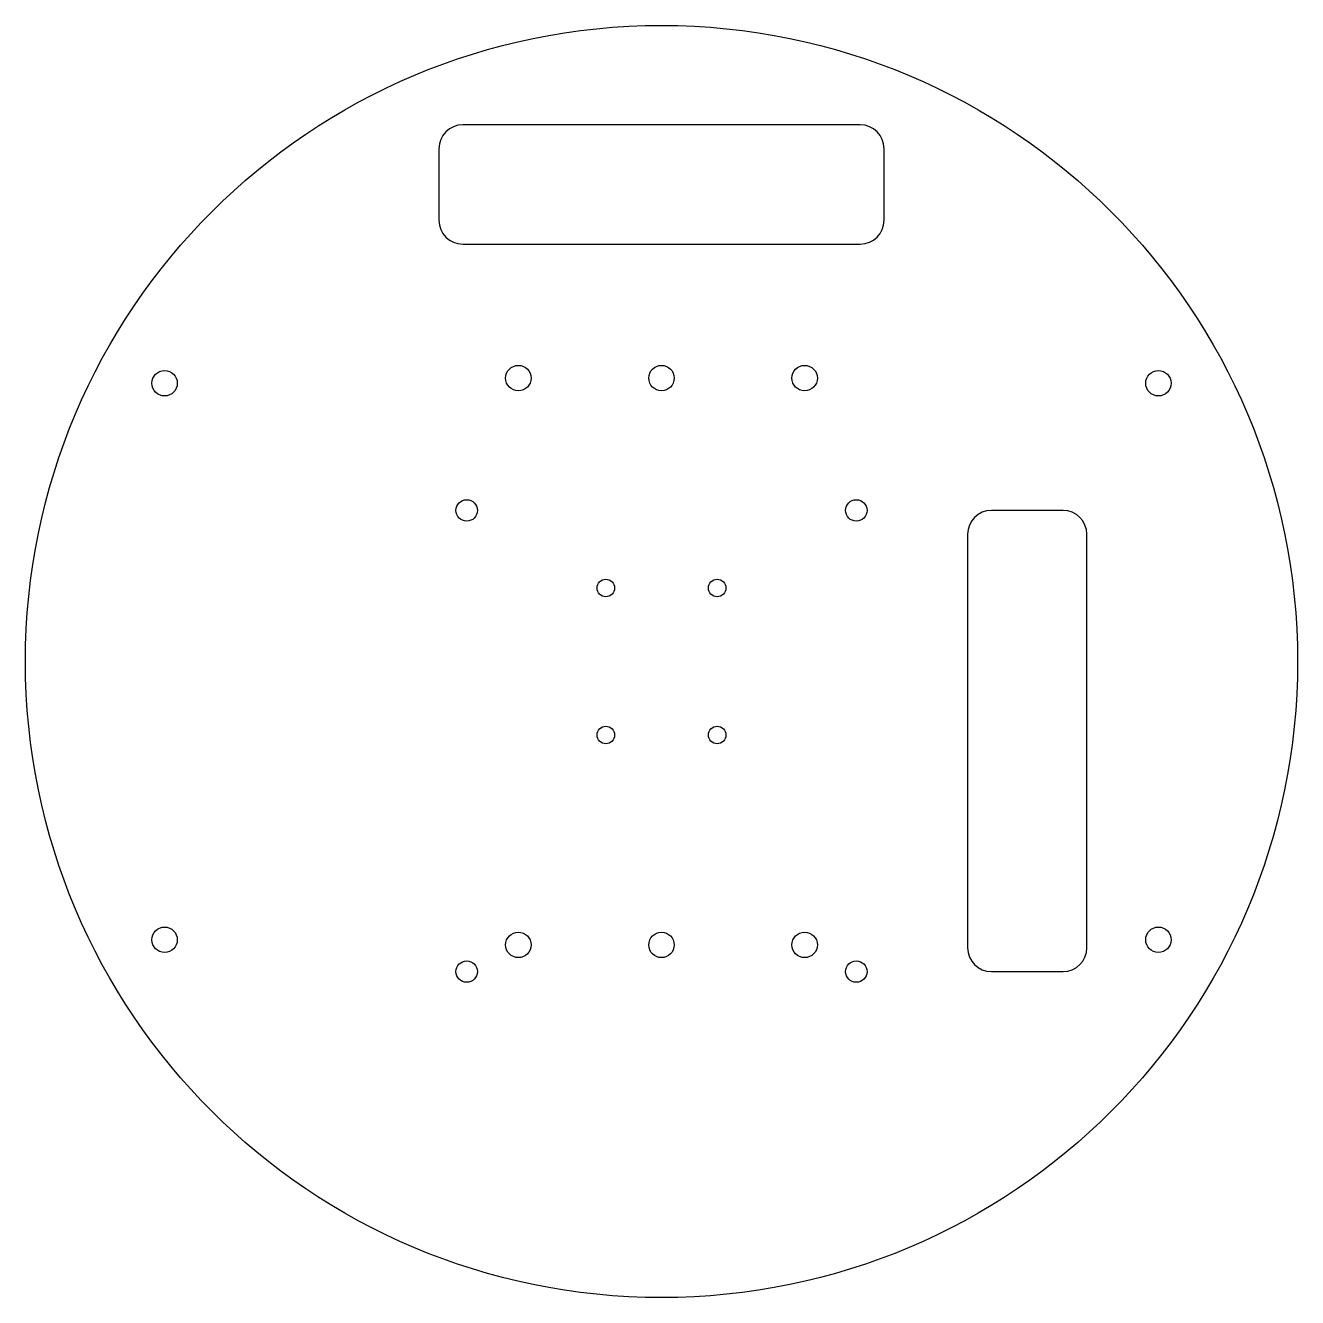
# Model space of a CAD drawing. Header units: millimetres. Extents: x -80 to 80, y -80 to 80.
import ezdxf

# ---------------------------------------------------------------- set-up
doc = ezdxf.new("R2010")
doc.units = ezdxf.units.MM

msp = doc.modelspace()

# ---------------------------------------------------------------- linework, layer by layer
at = {"color": 7, "linetype": 'Continuous', "lineweight": 25}
for p, q in [((25, 67.5), (-25, 67.5)), ((-28, 64.5), (-28, 55.5)), ((28, 55.5), (28, 64.5)), ((-25, 52.5), (25, 52.5)), ((50.5, 19), (41.5, 19)), ((38.5, 16), (38.5, -36)), ((53.5, -36), (53.5, 16)), ((41.5, -39), (50.5, -39))]:
    msp.add_line(p, q, dxfattribs=at)
for centre, radius in [((0, 0), 80), ((-18, 35.65), 1.6), ((0, 35.65), 1.6), ((18, 35.65), 1.6), ((-62.5, 35), 1.6), ((62.5, 35), 1.6), ((-24.5, 19), 1.35), ((24.5, 19), 1.35), ((-7, 9.25), 1.1), ((7, 9.25), 1.1), ((-7, -9.25), 1.1), ((7, -9.25), 1.1), ((-62.5, -35), 1.6), ((62.5, -35), 1.6), ((-18, -35.65), 1.6), ((0, -35.65), 1.6), ((18, -35.65), 1.6), ((-24.5, -39), 1.35), ((24.5, -39), 1.35)]:
    msp.add_circle(centre, radius, dxfattribs=at)
for centre, start, end in [((-25, 64.5), 90, 180), ((25, 64.5), 0, 90), ((-25, 55.5), 180, 270), ((25, 55.5), 270, 0), ((41.5, 16), 90, 180), ((50.5, 16), 0, 90), ((41.5, -36), 180, 270), ((50.5, -36), 270, 0)]:
    msp.add_arc(centre, 3, start, end, dxfattribs=at)

doc.saveas('drawing.dxf')
